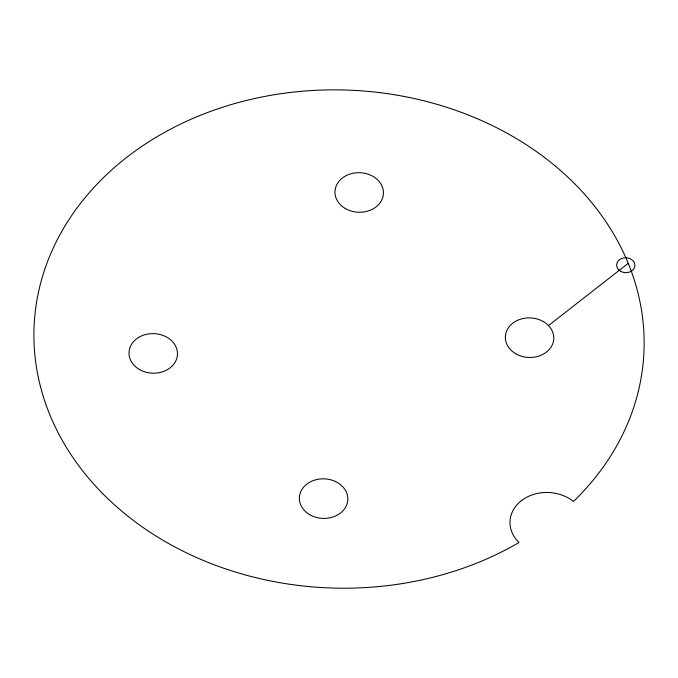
<?xml version="1.0" encoding="UTF-8"?>
<svg xmlns="http://www.w3.org/2000/svg" width="678" height="678" viewBox="0 0 678 678"><rect width="100%" height="100%" fill="white"/><g stroke="black" fill="none" stroke-linecap="round" stroke-linejoin="round"><path stroke-width="1.02" d="M548.519 325.584L628.218 263.31M521.772 500.398A37.375 30.51 2.2 0 0 519.009 542.51A305.193 249.08 2.2 0 1 39.341 382.028A305.193 249.08 2.2 0 1 415.3 98.776A305.193 249.08 2.2 0 1 573.461 501.491A37.375 30.51 2.2 0 0 521.772 500.398M345.348 208.527A24.239 19.781 2.2 0 0 383.358 194.467A24.239 19.781 2.2 0 0 348.924 174.424A24.239 19.781 2.2 0 0 345.348 208.527M139.371 369.468A24.239 19.781 2.2 0 0 177.382 355.408A24.239 19.781 2.2 0 0 142.948 335.364A24.239 19.781 2.2 0 0 139.371 369.468M309.727 514.67A24.239 19.781 2.2 0 0 347.738 500.61A24.239 19.781 2.2 0 0 313.304 480.566A24.239 19.781 2.2 0 0 309.727 514.67M515.704 353.73A24.239 19.781 2.2 0 0 553.714 339.67A24.239 19.781 2.2 0 0 519.28 319.626A24.239 19.781 2.2 0 0 515.704 353.73M620.556 271.268A9.136 7.458 2.2 0 0 634.888 265.962A9.136 7.458 2.2 0 0 621.904 258.403A9.136 7.458 2.2 0 0 620.556 271.268"/></g></svg>
